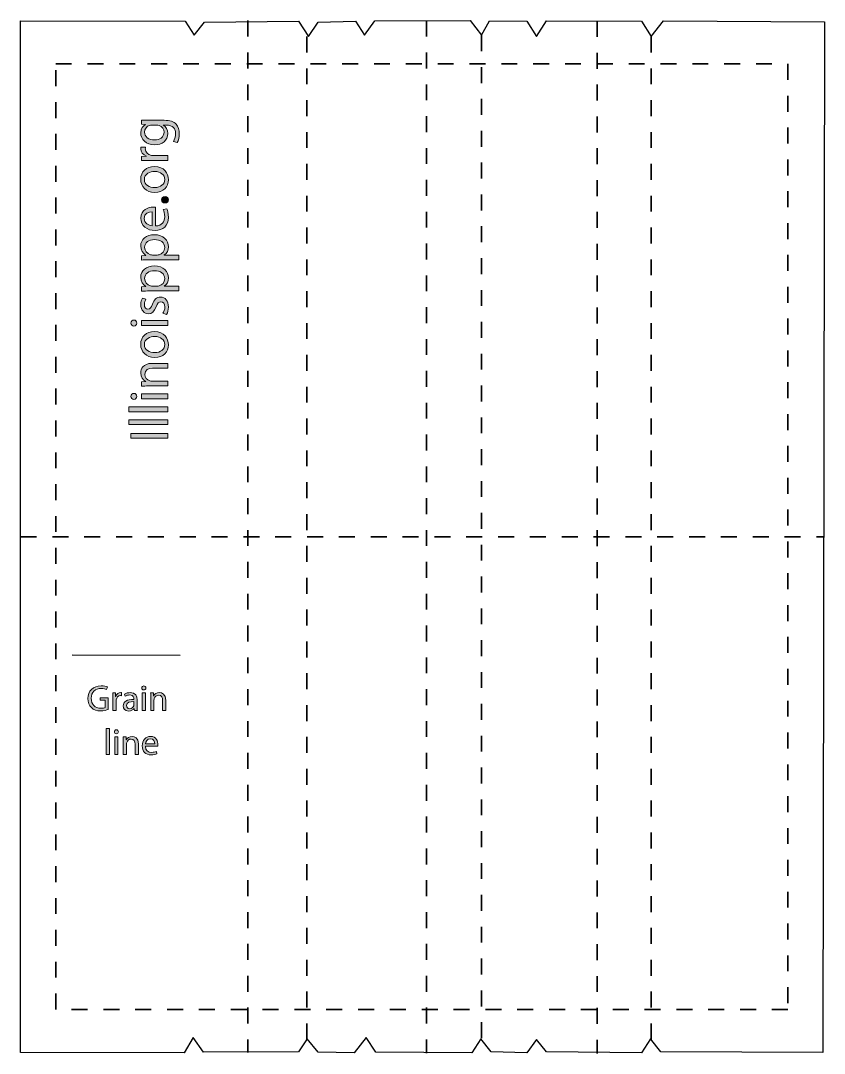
# Model space of a CAD drawing. Extents: x 54 to 559, y 71 to 720.
import ezdxf

# ---------------------------------------------------------------- set-up
doc = ezdxf.new("R2010")
doc.units = 0
doc.header["$MEASUREMENT"] = 0
for name, pattern in [('AI-Linetype-1', [20, 10, -10]), ('AI-Linetype-2', [20, 10, -10]), ('AI-Linetype-3', [20, 10, -10]), ('AI-Linetype-4', [20, 10, -10]), ('AI-Linetype-5', [20, 10, -10]), ('AI-Linetype-6', [20, 10, -10]), ('AI-Linetype-7', [20, 10, -10]), ('AI-Linetype-8', [20, 10, -10])]:
    doc.linetypes.add(name, pattern=pattern)
doc.layers.add('Layer 4', color=7, linetype='Continuous')

# ---------------------------------------------------------------- blocks, each defined once
blk = doc.blocks.new('block 2')
at = {"layer": 'Layer 4', "true_color": 0x231f20}
h = blk.add_hatch(color=250, dxfattribs=at)
h.dxf.hatch_style = 2
edge = h.paths.add_edge_path()
edge.add_spline(control_points=[(108.95, 287.42), (108.06, 287.1), (106.29, 286.57), (104.2, 286.57), (101.86, 286.57), (99.94, 287.17), (98.42, 288.62), (97.09, 289.9), (96.26, 291.97), (96.26, 294.38), (96.29, 298.99), (99.45, 302.36), (104.64, 302.36), (106.43, 302.36), (107.83, 301.97), (108.5, 301.65), (108.5, 301.65), (108.01, 300.02), (108.01, 300.02), (107.19, 300.39), (106.15, 300.69), (104.59, 300.69), (100.83, 300.69), (98.37, 298.35), (98.37, 294.47), (98.37, 290.54), (100.74, 288.22), (104.34, 288.22), (105.65, 288.22), (106.54, 288.41), (107, 288.64), (107, 288.64), (107, 293.25), (107, 293.25), (107, 293.25), (103.86, 293.25), (103.86, 293.25), (103.86, 293.25), (103.86, 294.86), (103.86, 294.86), (103.86, 294.86), (108.95, 294.86), (108.95, 294.86), (108.95, 294.86), (108.95, 287.42), (108.95, 287.42)], knot_values=[0, 0, 0, 0, 1, 1, 1, 2, 2, 2, 3, 3, 3, 4, 4, 4, 5, 5, 5, 6, 6, 6, 7, 7, 7, 8, 8, 8, 9, 9, 9, 10, 10, 10, 11, 11, 11, 12, 12, 12, 13, 13, 13, 14, 14, 14, 15, 15, 15, 15], degree=3, periodic=1)
h = blk.add_hatch(color=250, dxfattribs=at)
h.dxf.hatch_style = 2
edge = h.paths.add_edge_path()
edge.add_spline(control_points=[(132.63, 300.96), (132.65, 300.27), (132.15, 299.72), (131.34, 299.72), (130.63, 299.72), (130.13, 300.27), (130.13, 300.96), (130.13, 301.67), (130.66, 302.22), (131.39, 302.22), (132.15, 302.22), (132.63, 301.67), (132.63, 300.96)], knot_values=[0, 0, 0, 0, 1, 1, 1, 2, 2, 2, 3, 3, 3, 4, 4, 4, 4], degree=3, periodic=1)
h.paths.add_polyline_path([(130.38, 286.73), (130.38, 297.84), (132.4, 297.84), (132.4, 286.73)])
h = blk.add_hatch(color=250, dxfattribs=at)
h.dxf.hatch_style = 2
edge = h.paths.add_edge_path()
edge.add_spline(control_points=[(111.93, 294.38), (111.93, 295.68), (111.91, 296.81), (111.84, 297.84), (111.84, 297.84), (113.61, 297.84), (113.61, 297.84), (113.61, 297.84), (113.68, 295.66), (113.68, 295.66), (113.68, 295.66), (113.77, 295.66), (113.77, 295.66), (114.27, 297.15), (115.49, 298.09), (116.85, 298.09), (117.07, 298.09), (117.24, 298.07), (117.42, 298.02), (117.42, 298.02), (117.42, 296.12), (117.42, 296.12), (117.21, 296.17), (117.01, 296.19), (116.73, 296.19), (115.31, 296.19), (114.3, 295.11), (114.02, 293.6), (113.98, 293.32), (113.93, 293), (113.93, 292.65), (113.93, 292.65), (113.93, 286.73), (113.93, 286.73), (113.93, 286.73), (111.93, 286.73), (111.93, 286.73), (111.93, 286.73), (111.93, 294.38), (111.93, 294.38)], knot_values=[0, 0, 0, 0, 1, 1, 1, 2, 2, 2, 3, 3, 3, 4, 4, 4, 5, 5, 5, 6, 6, 6, 7, 7, 7, 8, 8, 8, 9, 9, 9, 10, 10, 10, 11, 11, 11, 12, 12, 12, 13, 13, 13, 13], degree=3, periodic=1)
h = blk.add_hatch(color=250, dxfattribs=at)
h.dxf.hatch_style = 2
edge = h.paths.add_edge_path()
edge.add_spline(control_points=[(125.47, 286.73), (125.47, 286.73), (125.31, 288.13), (125.31, 288.13), (125.31, 288.13), (125.24, 288.13), (125.24, 288.13), (124.62, 287.26), (123.43, 286.48), (121.85, 286.48), (119.6, 286.48), (118.45, 288.06), (118.45, 289.67), (118.45, 292.36), (120.84, 293.82), (125.13, 293.8), (125.13, 293.8), (125.13, 294.03), (125.13, 294.03), (125.13, 294.95), (124.88, 296.6), (122.6, 296.6), (121.57, 296.6), (120.49, 296.28), (119.71, 295.78), (119.71, 295.78), (119.25, 297.11), (119.25, 297.11), (120.17, 297.7), (121.5, 298.09), (122.9, 298.09), (126.3, 298.09), (127.12, 295.78), (127.12, 293.55), (127.12, 293.55), (127.12, 289.4), (127.12, 289.4), (127.12, 288.43), (127.17, 287.49), (127.31, 286.73), (127.31, 286.73), (125.47, 286.73), (125.47, 286.73)], knot_values=[0, 0, 0, 0, 1, 1, 1, 2, 2, 2, 3, 3, 3, 4, 4, 4, 5, 5, 5, 6, 6, 6, 7, 7, 7, 8, 8, 8, 9, 9, 9, 10, 10, 10, 11, 11, 11, 12, 12, 12, 13, 13, 13, 14, 14, 14, 14], degree=3, periodic=1)
edge = h.paths.add_edge_path()
edge.add_spline(control_points=[(125.17, 292.4), (122.97, 292.45), (120.47, 292.06), (120.47, 289.9), (120.47, 288.59), (121.34, 287.97), (122.37, 287.97), (123.82, 287.97), (124.74, 288.89), (125.06, 289.83), (125.13, 290.04), (125.17, 290.27), (125.17, 290.47), (125.17, 290.47), (125.17, 292.4), (125.17, 292.4)], knot_values=[0, 0, 0, 0, 1, 1, 1, 2, 2, 2, 3, 3, 3, 4, 4, 4, 5, 5, 5, 5], degree=3, periodic=1)
h = blk.add_hatch(color=250, dxfattribs=at)
h.dxf.hatch_style = 2
edge = h.paths.add_edge_path()
edge.add_spline(control_points=[(135.75, 294.83), (135.75, 295.98), (135.73, 296.92), (135.66, 297.84), (135.66, 297.84), (137.45, 297.84), (137.45, 297.84), (137.45, 297.84), (137.56, 296), (137.56, 296), (137.56, 296), (137.61, 296), (137.61, 296), (138.16, 297.06), (139.44, 298.09), (141.28, 298.09), (142.82, 298.09), (145.21, 297.18), (145.21, 293.37), (145.21, 293.37), (145.21, 286.73), (145.21, 286.73), (145.21, 286.73), (143.19, 286.73), (143.19, 286.73), (143.19, 286.73), (143.19, 293.14), (143.19, 293.14), (143.19, 294.93), (142.52, 296.42), (140.62, 296.42), (139.28, 296.42), (138.25, 295.48), (137.91, 294.35), (137.82, 294.1), (137.77, 293.76), (137.77, 293.41), (137.77, 293.41), (137.77, 286.73), (137.77, 286.73), (137.77, 286.73), (135.75, 286.73), (135.75, 286.73), (135.75, 286.73), (135.75, 294.83), (135.75, 294.83)], knot_values=[0, 0, 0, 0, 1, 1, 1, 2, 2, 2, 3, 3, 3, 4, 4, 4, 5, 5, 5, 6, 6, 6, 7, 7, 7, 8, 8, 8, 9, 9, 9, 10, 10, 10, 11, 11, 11, 12, 12, 12, 13, 13, 13, 14, 14, 14, 15, 15, 15, 15], degree=3, periodic=1)
h = blk.add_hatch(color=250, dxfattribs=at)
h.dxf.hatch_style = 2
h.paths.add_polyline_path([(107.72, 275.49), (109.74, 275.49), (109.74, 259.2), (107.72, 259.2)])
h = blk.add_hatch(color=250, dxfattribs=at)
h.dxf.hatch_style = 2
edge = h.paths.add_edge_path()
edge.add_spline(control_points=[(115.39, 273.43), (115.41, 272.74), (114.91, 272.19), (114.1, 272.19), (113.39, 272.19), (112.89, 272.74), (112.89, 273.43), (112.89, 274.14), (113.41, 274.69), (114.15, 274.69), (114.91, 274.69), (115.39, 274.14), (115.39, 273.43)], knot_values=[0, 0, 0, 0, 1, 1, 1, 2, 2, 2, 3, 3, 3, 4, 4, 4, 4], degree=3, periodic=1)
h.paths.add_polyline_path([(113.14, 259.2), (113.14, 270.31), (115.16, 270.31), (115.16, 259.2)])
h = blk.add_hatch(color=250, dxfattribs=at)
h.dxf.hatch_style = 2
edge = h.paths.add_edge_path()
edge.add_spline(control_points=[(118.51, 267.3), (118.51, 268.45), (118.48, 269.39), (118.42, 270.31), (118.42, 270.31), (120.21, 270.31), (120.21, 270.31), (120.21, 270.31), (120.32, 268.47), (120.32, 268.47), (120.32, 268.47), (120.37, 268.47), (120.37, 268.47), (120.92, 269.53), (122.2, 270.56), (124.04, 270.56), (125.58, 270.56), (127.96, 269.64), (127.96, 265.83), (127.96, 265.83), (127.96, 259.2), (127.96, 259.2), (127.96, 259.2), (125.94, 259.2), (125.94, 259.2), (125.94, 259.2), (125.94, 265.6), (125.94, 265.6), (125.94, 267.39), (125.28, 268.88), (123.37, 268.88), (122.04, 268.88), (121.01, 267.94), (120.66, 266.82), (120.57, 266.57), (120.53, 266.22), (120.53, 265.88), (120.53, 265.88), (120.53, 259.2), (120.53, 259.2), (120.53, 259.2), (118.51, 259.2), (118.51, 259.2), (118.51, 259.2), (118.51, 267.3), (118.51, 267.3)], knot_values=[0, 0, 0, 0, 1, 1, 1, 2, 2, 2, 3, 3, 3, 4, 4, 4, 5, 5, 5, 6, 6, 6, 7, 7, 7, 8, 8, 8, 9, 9, 9, 10, 10, 10, 11, 11, 11, 12, 12, 12, 13, 13, 13, 14, 14, 14, 15, 15, 15, 15], degree=3, periodic=1)
h = blk.add_hatch(color=250, dxfattribs=at)
h.dxf.hatch_style = 2
edge = h.paths.add_edge_path()
edge.add_spline(control_points=[(132.37, 264.39), (132.41, 261.66), (134.16, 260.53), (136.18, 260.53), (137.62, 260.53), (138.49, 260.78), (139.25, 261.11), (139.25, 261.11), (139.59, 259.66), (139.59, 259.66), (138.88, 259.34), (137.67, 258.97), (135.9, 258.97), (132.48, 258.97), (130.44, 261.22), (130.44, 264.57), (130.44, 267.92), (132.41, 270.56), (135.65, 270.56), (139.27, 270.56), (140.24, 267.37), (140.24, 265.33), (140.24, 264.91), (140.19, 264.59), (140.17, 264.39), (140.17, 264.39), (132.37, 264.39), (132.37, 264.39)], knot_values=[0, 0, 0, 0, 1, 1, 1, 2, 2, 2, 3, 3, 3, 4, 4, 4, 5, 5, 5, 6, 6, 6, 7, 7, 7, 8, 8, 8, 9, 9, 9, 9], degree=3, periodic=1)
edge = h.paths.add_edge_path()
edge.add_spline(control_points=[(138.29, 265.83), (138.31, 267.12), (137.76, 269.11), (135.49, 269.11), (133.44, 269.11), (132.55, 267.23), (132.39, 265.83), (132.39, 265.83), (138.29, 265.83), (138.29, 265.83)], knot_values=[0, 0, 0, 0, 1, 1, 1, 2, 2, 2, 3, 3, 3, 3], degree=3, periodic=1)
at = {"layer": 'Layer 4', "lineweight": 0}
for points in [[(130.38, 286.73), (130.38, 297.84), (132.4, 297.84), (132.4, 286.73), (130.38, 286.73)], [(107.72, 275.49), (109.74, 275.49), (109.74, 259.2), (107.72, 259.2), (107.72, 275.49)], [(113.14, 259.2), (113.14, 270.31), (115.16, 270.31), (115.16, 259.2), (113.14, 259.2)]]:
    blk.add_lwpolyline(points, dxfattribs=at)
for points, knots in [([(108.95, 287.42), (108.06, 287.1), (106.29, 286.57), (104.2, 286.57), (101.86, 286.57), (99.94, 287.17), (98.42, 288.62), (97.09, 289.9), (96.26, 291.97), (96.26, 294.38), (96.29, 298.99), (99.45, 302.36), (104.64, 302.36), (106.43, 302.36), (107.83, 301.97), (108.5, 301.65), (108.5, 301.65), (108.01, 300.02), (108.01, 300.02), (107.19, 300.39), (106.15, 300.69), (104.59, 300.69), (100.83, 300.69), (98.37, 298.35), (98.37, 294.47), (98.37, 290.54), (100.74, 288.22), (104.34, 288.22), (105.65, 288.22), (106.54, 288.41), (107, 288.64), (107, 288.64), (107, 293.25), (107, 293.25), (107, 293.25), (103.86, 293.25), (103.86, 293.25), (103.86, 293.25), (103.86, 294.86), (103.86, 294.86), (103.86, 294.86), (108.95, 294.86), (108.95, 294.86), (108.95, 294.86), (108.95, 287.42), (108.95, 287.42)], [0, 0, 0, 0, 1, 1, 1, 2, 2, 2, 3, 3, 3, 4, 4, 4, 5, 5, 5, 6, 6, 6, 7, 7, 7, 8, 8, 8, 9, 9, 9, 10, 10, 10, 11, 11, 11, 12, 12, 12, 13, 13, 13, 14, 14, 14, 15, 15, 15, 15]), ([(132.63, 300.96), (132.65, 300.27), (132.15, 299.72), (131.34, 299.72), (130.63, 299.72), (130.13, 300.27), (130.13, 300.96), (130.13, 301.67), (130.66, 302.22), (131.39, 302.22), (132.15, 302.22), (132.63, 301.67), (132.63, 300.96)], [0, 0, 0, 0, 1, 1, 1, 2, 2, 2, 3, 3, 3, 4, 4, 4, 4]), ([(111.93, 294.38), (111.93, 295.68), (111.91, 296.81), (111.84, 297.84), (111.84, 297.84), (113.61, 297.84), (113.61, 297.84), (113.61, 297.84), (113.68, 295.66), (113.68, 295.66), (113.68, 295.66), (113.77, 295.66), (113.77, 295.66), (114.27, 297.15), (115.49, 298.09), (116.85, 298.09), (117.07, 298.09), (117.24, 298.07), (117.42, 298.02), (117.42, 298.02), (117.42, 296.12), (117.42, 296.12), (117.21, 296.17), (117.01, 296.19), (116.73, 296.19), (115.31, 296.19), (114.3, 295.11), (114.02, 293.6), (113.98, 293.32), (113.93, 293), (113.93, 292.65), (113.93, 292.65), (113.93, 286.73), (113.93, 286.73), (113.93, 286.73), (111.93, 286.73), (111.93, 286.73), (111.93, 286.73), (111.93, 294.38), (111.93, 294.38)], [0, 0, 0, 0, 1, 1, 1, 2, 2, 2, 3, 3, 3, 4, 4, 4, 5, 5, 5, 6, 6, 6, 7, 7, 7, 8, 8, 8, 9, 9, 9, 10, 10, 10, 11, 11, 11, 12, 12, 12, 13, 13, 13, 13]), ([(125.47, 286.73), (125.47, 286.73), (125.31, 288.13), (125.31, 288.13), (125.31, 288.13), (125.24, 288.13), (125.24, 288.13), (124.62, 287.26), (123.43, 286.48), (121.85, 286.48), (119.6, 286.48), (118.45, 288.06), (118.45, 289.67), (118.45, 292.36), (120.84, 293.82), (125.13, 293.8), (125.13, 293.8), (125.13, 294.03), (125.13, 294.03), (125.13, 294.95), (124.88, 296.6), (122.6, 296.6), (121.57, 296.6), (120.49, 296.28), (119.71, 295.78), (119.71, 295.78), (119.25, 297.11), (119.25, 297.11), (120.17, 297.7), (121.5, 298.09), (122.9, 298.09), (126.3, 298.09), (127.12, 295.78), (127.12, 293.55), (127.12, 293.55), (127.12, 289.4), (127.12, 289.4), (127.12, 288.43), (127.17, 287.49), (127.31, 286.73), (127.31, 286.73), (125.47, 286.73), (125.47, 286.73)], [0, 0, 0, 0, 1, 1, 1, 2, 2, 2, 3, 3, 3, 4, 4, 4, 5, 5, 5, 6, 6, 6, 7, 7, 7, 8, 8, 8, 9, 9, 9, 10, 10, 10, 11, 11, 11, 12, 12, 12, 13, 13, 13, 14, 14, 14, 14]), ([(125.17, 292.4), (122.97, 292.45), (120.47, 292.06), (120.47, 289.9), (120.47, 288.59), (121.34, 287.97), (122.37, 287.97), (123.82, 287.97), (124.74, 288.89), (125.06, 289.83), (125.13, 290.04), (125.17, 290.27), (125.17, 290.47), (125.17, 290.47), (125.17, 292.4), (125.17, 292.4)], [0, 0, 0, 0, 1, 1, 1, 2, 2, 2, 3, 3, 3, 4, 4, 4, 5, 5, 5, 5]), ([(135.75, 294.83), (135.75, 295.98), (135.73, 296.92), (135.66, 297.84), (135.66, 297.84), (137.45, 297.84), (137.45, 297.84), (137.45, 297.84), (137.56, 296), (137.56, 296), (137.56, 296), (137.61, 296), (137.61, 296), (138.16, 297.06), (139.44, 298.09), (141.28, 298.09), (142.82, 298.09), (145.21, 297.18), (145.21, 293.37), (145.21, 293.37), (145.21, 286.73), (145.21, 286.73), (145.21, 286.73), (143.19, 286.73), (143.19, 286.73), (143.19, 286.73), (143.19, 293.14), (143.19, 293.14), (143.19, 294.93), (142.52, 296.42), (140.62, 296.42), (139.28, 296.42), (138.25, 295.48), (137.91, 294.35), (137.82, 294.1), (137.77, 293.76), (137.77, 293.41), (137.77, 293.41), (137.77, 286.73), (137.77, 286.73), (137.77, 286.73), (135.75, 286.73), (135.75, 286.73), (135.75, 286.73), (135.75, 294.83), (135.75, 294.83)], [0, 0, 0, 0, 1, 1, 1, 2, 2, 2, 3, 3, 3, 4, 4, 4, 5, 5, 5, 6, 6, 6, 7, 7, 7, 8, 8, 8, 9, 9, 9, 10, 10, 10, 11, 11, 11, 12, 12, 12, 13, 13, 13, 14, 14, 14, 15, 15, 15, 15]), ([(115.39, 273.43), (115.41, 272.74), (114.91, 272.19), (114.1, 272.19), (113.39, 272.19), (112.89, 272.74), (112.89, 273.43), (112.89, 274.14), (113.41, 274.69), (114.15, 274.69), (114.91, 274.69), (115.39, 274.14), (115.39, 273.43)], [0, 0, 0, 0, 1, 1, 1, 2, 2, 2, 3, 3, 3, 4, 4, 4, 4]), ([(118.51, 267.3), (118.51, 268.45), (118.48, 269.39), (118.42, 270.31), (118.42, 270.31), (120.21, 270.31), (120.21, 270.31), (120.21, 270.31), (120.32, 268.47), (120.32, 268.47), (120.32, 268.47), (120.37, 268.47), (120.37, 268.47), (120.92, 269.53), (122.2, 270.56), (124.04, 270.56), (125.58, 270.56), (127.96, 269.64), (127.96, 265.83), (127.96, 265.83), (127.96, 259.2), (127.96, 259.2), (127.96, 259.2), (125.94, 259.2), (125.94, 259.2), (125.94, 259.2), (125.94, 265.6), (125.94, 265.6), (125.94, 267.39), (125.28, 268.88), (123.37, 268.88), (122.04, 268.88), (121.01, 267.94), (120.66, 266.82), (120.57, 266.57), (120.53, 266.22), (120.53, 265.88), (120.53, 265.88), (120.53, 259.2), (120.53, 259.2), (120.53, 259.2), (118.51, 259.2), (118.51, 259.2), (118.51, 259.2), (118.51, 267.3), (118.51, 267.3)], [0, 0, 0, 0, 1, 1, 1, 2, 2, 2, 3, 3, 3, 4, 4, 4, 5, 5, 5, 6, 6, 6, 7, 7, 7, 8, 8, 8, 9, 9, 9, 10, 10, 10, 11, 11, 11, 12, 12, 12, 13, 13, 13, 14, 14, 14, 15, 15, 15, 15]), ([(132.37, 264.39), (132.41, 261.66), (134.16, 260.53), (136.18, 260.53), (137.62, 260.53), (138.49, 260.78), (139.25, 261.11), (139.25, 261.11), (139.59, 259.66), (139.59, 259.66), (138.88, 259.34), (137.67, 258.97), (135.9, 258.97), (132.48, 258.97), (130.44, 261.22), (130.44, 264.57), (130.44, 267.92), (132.41, 270.56), (135.65, 270.56), (139.27, 270.56), (140.24, 267.37), (140.24, 265.33), (140.24, 264.91), (140.19, 264.59), (140.17, 264.39), (140.17, 264.39), (132.37, 264.39), (132.37, 264.39)], [0, 0, 0, 0, 1, 1, 1, 2, 2, 2, 3, 3, 3, 4, 4, 4, 5, 5, 5, 6, 6, 6, 7, 7, 7, 8, 8, 8, 9, 9, 9, 9]), ([(138.29, 265.83), (138.31, 267.12), (137.76, 269.11), (135.49, 269.11), (133.44, 269.11), (132.55, 267.23), (132.39, 265.83), (132.39, 265.83), (138.29, 265.83), (138.29, 265.83)], [0, 0, 0, 0, 1, 1, 1, 2, 2, 2, 3, 3, 3, 3])]:
    blk.add_open_spline(points, degree=3, knots=knots, dxfattribs=at)
blk = doc.blocks.new('block 3')
at = {"layer": 'Layer 4', "true_color": 0x231f20}
h = blk.add_hatch(color=250, dxfattribs=at)
h.dxf.hatch_style = 2
edge = h.paths.add_edge_path()
edge.add_spline(control_points=[(129.83, 657.71), (131.03, 657.64), (132.38, 657.57), (134.41, 657.57), (134.41, 657.57), (144.08, 657.57), (144.08, 657.57), (147.89, 657.57), (150.23, 656.82), (151.68, 655.2), (153.19, 653.58), (153.68, 651.24), (153.68, 649.14), (153.68, 647.15), (153.19, 644.94), (152.3, 643.6), (152.3, 643.6), (149.99, 644.36), (149.99, 644.36), (150.68, 645.46), (151.3, 647.18), (151.3, 649.25), (151.3, 652.34), (149.68, 654.61), (145.49, 654.61), (145.49, 654.61), (143.63, 654.61), (143.63, 654.61), (143.63, 654.61), (143.63, 654.54), (143.63, 654.54), (145.18, 653.62), (146.42, 651.83), (146.42, 649.25), (146.42, 645.12), (142.91, 642.16), (138.29, 642.16), (132.65, 642.16), (129.45, 645.84), (129.45, 649.66), (129.45, 652.55), (130.97, 654.13), (132.34, 654.85), (132.34, 654.85), (132.34, 654.92), (132.34, 654.92), (132.34, 654.92), (129.83, 655.06), (129.83, 655.06), (129.83, 655.06), (129.83, 657.71), (129.83, 657.71)], knot_values=[0, 0, 0, 0, 1, 1, 1, 2, 2, 2, 3, 3, 3, 4, 4, 4, 5, 5, 5, 6, 6, 6, 7, 7, 7, 8, 8, 8, 9, 9, 9, 10, 10, 10, 11, 11, 11, 12, 12, 12, 13, 13, 13, 14, 14, 14, 15, 15, 15, 16, 16, 16, 17, 17, 17, 17], degree=3, periodic=1)
edge = h.paths.add_edge_path()
edge.add_spline(control_points=[(136.4, 654.58), (135.89, 654.58), (135.44, 654.54), (135.03, 654.41), (133.27, 653.86), (131.83, 652.38), (131.83, 650.17), (131.83, 647.28), (134.27, 645.22), (138.12, 645.22), (141.39, 645.22), (144.11, 646.87), (144.11, 650.14), (144.11, 652), (142.94, 653.68), (141.01, 654.34), (140.5, 654.51), (139.91, 654.58), (139.4, 654.58), (139.4, 654.58), (136.4, 654.58), (136.4, 654.58)], knot_values=[0, 0, 0, 0, 1, 1, 1, 2, 2, 2, 3, 3, 3, 4, 4, 4, 5, 5, 5, 6, 6, 6, 7, 7, 7, 7], degree=3, periodic=1)
h = blk.add_hatch(color=250, dxfattribs=at)
h.dxf.hatch_style = 2
edge = h.paths.add_edge_path()
edge.add_spline(control_points=[(135.03, 632.38), (133.06, 632.38), (131.38, 632.35), (129.83, 632.24), (129.83, 632.24), (129.83, 634.89), (129.83, 634.89), (129.83, 634.89), (133.1, 635), (133.1, 635), (133.1, 635), (133.1, 635.14), (133.1, 635.14), (130.86, 635.89), (129.45, 637.72), (129.45, 639.75), (129.45, 640.09), (129.49, 640.33), (129.55, 640.61), (129.55, 640.61), (132.41, 640.61), (132.41, 640.61), (132.34, 640.3), (132.31, 639.99), (132.31, 639.57), (132.31, 637.44), (133.92, 635.93), (136.2, 635.51), (136.61, 635.44), (137.09, 635.38), (137.61, 635.38), (137.61, 635.38), (146.48, 635.38), (146.48, 635.38), (146.48, 635.38), (146.48, 632.38), (146.48, 632.38), (146.48, 632.38), (135.03, 632.38), (135.03, 632.38)], knot_values=[0, 0, 0, 0, 1, 1, 1, 2, 2, 2, 3, 3, 3, 4, 4, 4, 5, 5, 5, 6, 6, 6, 7, 7, 7, 8, 8, 8, 9, 9, 9, 10, 10, 10, 11, 11, 11, 12, 12, 12, 13, 13, 13, 13], degree=3, periodic=1)
h = blk.add_hatch(color=250, dxfattribs=at)
h.dxf.hatch_style = 2
edge = h.paths.add_edge_path()
edge.add_spline(control_points=[(138.02, 628.56), (144.18, 628.56), (146.86, 624.29), (146.86, 620.27), (146.86, 615.76), (143.56, 612.28), (138.29, 612.28), (132.72, 612.28), (129.45, 615.93), (129.45, 620.54), (129.45, 625.32), (132.93, 628.56), (138.02, 628.56)], knot_values=[0, 0, 0, 0, 1, 1, 1, 2, 2, 2, 3, 3, 3, 4, 4, 4, 4], degree=3, periodic=1)
edge = h.paths.add_edge_path()
edge.add_spline(control_points=[(138.19, 615.35), (141.84, 615.35), (144.59, 617.45), (144.59, 620.4), (144.59, 623.29), (141.87, 625.46), (138.12, 625.46), (135.3, 625.46), (131.72, 624.05), (131.72, 620.47), (131.72, 616.9), (135.03, 615.35), (138.19, 615.35)], knot_values=[0, 0, 0, 0, 1, 1, 1, 2, 2, 2, 3, 3, 3, 4, 4, 4, 4], degree=3, periodic=1)
h = blk.add_hatch(color=250, dxfattribs=at)
h.dxf.hatch_style = 2
edge = h.paths.add_edge_path()
edge.add_spline(control_points=[(144.69, 605.64), (143.42, 605.64), (142.53, 606.5), (142.53, 607.71), (142.53, 608.91), (143.42, 609.74), (144.69, 609.74), (145.93, 609.74), (146.86, 608.95), (146.86, 607.67), (146.86, 606.47), (145.93, 605.64), (144.69, 605.64)], knot_values=[0, 0, 0, 0, 1, 1, 1, 2, 2, 2, 3, 3, 3, 4, 4, 4, 4], degree=3, periodic=1)
h = blk.add_hatch(color=250, dxfattribs=at)
h.dxf.hatch_style = 2
edge = h.paths.add_edge_path()
edge.add_spline(control_points=[(138.71, 591.22), (142.8, 591.29), (144.49, 593.91), (144.49, 596.93), (144.49, 599.1), (144.11, 600.41), (143.63, 601.54), (143.63, 601.54), (145.8, 602.06), (145.8, 602.06), (146.28, 600.99), (146.83, 599.17), (146.83, 596.52), (146.83, 591.39), (143.46, 588.33), (138.43, 588.33), (133.41, 588.33), (129.45, 591.29), (129.45, 596.14), (129.45, 601.58), (134.23, 603.02), (137.3, 603.02), (137.92, 603.02), (138.4, 602.95), (138.71, 602.92), (138.71, 602.92), (138.71, 591.22), (138.71, 591.22)], knot_values=[0, 0, 0, 0, 1, 1, 1, 2, 2, 2, 3, 3, 3, 4, 4, 4, 5, 5, 5, 6, 6, 6, 7, 7, 7, 8, 8, 8, 9, 9, 9, 9], degree=3, periodic=1)
edge = h.paths.add_edge_path()
edge.add_spline(control_points=[(136.54, 600.1), (134.61, 600.13), (131.62, 599.31), (131.62, 595.9), (131.62, 592.84), (134.44, 591.5), (136.54, 591.26), (136.54, 591.26), (136.54, 600.1), (136.54, 600.1)], knot_values=[0, 0, 0, 0, 1, 1, 1, 2, 2, 2, 3, 3, 3, 3], degree=3, periodic=1)
h = blk.add_hatch(color=250, dxfattribs=at)
h.dxf.hatch_style = 2
edge = h.paths.add_edge_path()
edge.add_spline(control_points=[(135.27, 569.95), (133.13, 569.95), (131.41, 569.88), (129.83, 569.82), (129.83, 569.82), (129.83, 572.53), (129.83, 572.53), (129.83, 572.53), (132.69, 572.67), (132.69, 572.67), (132.69, 572.67), (132.69, 572.74), (132.69, 572.74), (130.66, 573.98), (129.45, 575.94), (129.45, 578.66), (129.45, 582.68), (132.86, 585.71), (137.92, 585.71), (143.9, 585.71), (146.86, 582.06), (146.86, 578.14), (146.86, 575.94), (145.9, 574.01), (144.25, 573.02), (144.25, 573.02), (144.25, 572.95), (144.25, 572.95), (144.25, 572.95), (153.3, 572.95), (153.3, 572.95), (153.3, 572.95), (153.3, 569.95), (153.3, 569.95), (153.3, 569.95), (135.27, 569.95), (135.27, 569.95)], knot_values=[0, 0, 0, 0, 1, 1, 1, 2, 2, 2, 3, 3, 3, 4, 4, 4, 5, 5, 5, 6, 6, 6, 7, 7, 7, 8, 8, 8, 9, 9, 9, 10, 10, 10, 11, 11, 11, 12, 12, 12, 12], degree=3, periodic=1)
edge = h.paths.add_edge_path()
edge.add_spline(control_points=[(139.71, 572.95), (140.15, 572.95), (140.57, 573.02), (140.94, 573.08), (143.04, 573.63), (144.49, 575.46), (144.49, 577.63), (144.49, 580.83), (141.87, 582.68), (138.05, 582.68), (134.72, 582.68), (131.86, 580.93), (131.86, 577.73), (131.86, 575.67), (133.34, 573.74), (135.61, 573.15), (135.99, 573.05), (136.44, 572.95), (136.85, 572.95), (136.85, 572.95), (139.71, 572.95), (139.71, 572.95)], knot_values=[0, 0, 0, 0, 1, 1, 1, 2, 2, 2, 3, 3, 3, 4, 4, 4, 5, 5, 5, 6, 6, 6, 7, 7, 7, 7], degree=3, periodic=1)
h = blk.add_hatch(color=250, dxfattribs=at)
h.dxf.hatch_style = 2
edge = h.paths.add_edge_path()
edge.add_spline(control_points=[(135.27, 550.37), (133.13, 550.37), (131.41, 550.3), (129.83, 550.23), (129.83, 550.23), (129.83, 552.95), (129.83, 552.95), (129.83, 552.95), (132.69, 553.09), (132.69, 553.09), (132.69, 553.09), (132.69, 553.16), (132.69, 553.16), (130.66, 554.4), (129.45, 556.36), (129.45, 559.08), (129.45, 563.1), (132.86, 566.13), (137.92, 566.13), (143.9, 566.13), (146.86, 562.48), (146.86, 558.56), (146.86, 556.36), (145.9, 554.43), (144.25, 553.43), (144.25, 553.43), (144.25, 553.36), (144.25, 553.36), (144.25, 553.36), (153.3, 553.36), (153.3, 553.36), (153.3, 553.36), (153.3, 550.37), (153.3, 550.37), (153.3, 550.37), (135.27, 550.37), (135.27, 550.37)], knot_values=[0, 0, 0, 0, 1, 1, 1, 2, 2, 2, 3, 3, 3, 4, 4, 4, 5, 5, 5, 6, 6, 6, 7, 7, 7, 8, 8, 8, 9, 9, 9, 10, 10, 10, 11, 11, 11, 12, 12, 12, 12], degree=3, periodic=1)
edge = h.paths.add_edge_path()
edge.add_spline(control_points=[(139.71, 553.36), (140.15, 553.36), (140.57, 553.43), (140.94, 553.5), (143.04, 554.05), (144.49, 555.88), (144.49, 558.04), (144.49, 561.24), (141.87, 563.1), (138.05, 563.1), (134.72, 563.1), (131.86, 561.35), (131.86, 558.15), (131.86, 556.08), (133.34, 554.16), (135.61, 553.57), (135.99, 553.47), (136.44, 553.36), (136.85, 553.36), (136.85, 553.36), (139.71, 553.36), (139.71, 553.36)], knot_values=[0, 0, 0, 0, 1, 1, 1, 2, 2, 2, 3, 3, 3, 4, 4, 4, 5, 5, 5, 6, 6, 6, 7, 7, 7, 7], degree=3, periodic=1)
h = blk.add_hatch(color=250, dxfattribs=at)
h.dxf.hatch_style = 2
edge = h.paths.add_edge_path()
edge.add_spline(control_points=[(143.39, 536.33), (143.97, 537.22), (144.59, 538.81), (144.59, 540.32), (144.59, 542.52), (143.49, 543.56), (142.11, 543.56), (140.67, 543.56), (139.88, 542.69), (139.05, 540.46), (137.98, 537.46), (136.33, 536.05), (134.34, 536.05), (131.65, 536.05), (129.45, 538.22), (129.45, 541.8), (129.45, 543.49), (129.93, 544.97), (130.48, 545.9), (130.48, 545.9), (132.69, 545.14), (132.69, 545.14), (132.27, 544.48), (131.72, 543.28), (131.72, 541.73), (131.72, 539.94), (132.75, 538.94), (133.99, 538.94), (135.37, 538.94), (135.99, 539.94), (136.81, 542.11), (137.92, 545), (139.36, 546.48), (141.84, 546.48), (144.76, 546.48), (146.83, 544.21), (146.83, 540.25), (146.83, 538.43), (146.38, 536.74), (145.69, 535.57), (145.69, 535.57), (143.39, 536.33), (143.39, 536.33)], knot_values=[0, 0, 0, 0, 1, 1, 1, 2, 2, 2, 3, 3, 3, 4, 4, 4, 5, 5, 5, 6, 6, 6, 7, 7, 7, 8, 8, 8, 9, 9, 9, 10, 10, 10, 11, 11, 11, 12, 12, 12, 13, 13, 13, 14, 14, 14, 14], degree=3, periodic=1)
h = blk.add_hatch(color=250, dxfattribs=at)
h.dxf.hatch_style = 2
edge = h.paths.add_edge_path()
edge.add_spline(control_points=[(125.15, 532.06), (126.18, 532.1), (127.01, 531.34), (127.01, 530.13), (127.01, 529.07), (126.18, 528.31), (125.15, 528.31), (124.08, 528.31), (123.26, 529.1), (123.26, 530.2), (123.26, 531.34), (124.08, 532.06), (125.15, 532.06)], knot_values=[0, 0, 0, 0, 1, 1, 1, 2, 2, 2, 3, 3, 3, 4, 4, 4, 4], degree=3, periodic=1)
h.paths.add_polyline_path([(146.48, 528.69), (129.83, 528.69), (129.83, 531.72), (146.48, 531.72)])
h = blk.add_hatch(color=250, dxfattribs=at)
h.dxf.hatch_style = 2
edge = h.paths.add_edge_path()
edge.add_spline(control_points=[(138.02, 524.87), (144.18, 524.87), (146.86, 520.6), (146.86, 516.57), (146.86, 512.07), (143.56, 508.59), (138.29, 508.59), (132.72, 508.59), (129.45, 512.24), (129.45, 516.85), (129.45, 521.63), (132.93, 524.87), (138.02, 524.87)], knot_values=[0, 0, 0, 0, 1, 1, 1, 2, 2, 2, 3, 3, 3, 4, 4, 4, 4], degree=3, periodic=1)
edge = h.paths.add_edge_path()
edge.add_spline(control_points=[(138.19, 511.65), (141.84, 511.65), (144.59, 513.75), (144.59, 516.71), (144.59, 519.6), (141.87, 521.77), (138.12, 521.77), (135.3, 521.77), (131.72, 520.36), (131.72, 516.78), (131.72, 513.2), (135.03, 511.65), (138.19, 511.65)], knot_values=[0, 0, 0, 0, 1, 1, 1, 2, 2, 2, 3, 3, 3, 4, 4, 4, 4], degree=3, periodic=1)
h = blk.add_hatch(color=250, dxfattribs=at)
h.dxf.hatch_style = 2
edge = h.paths.add_edge_path()
edge.add_spline(control_points=[(134.34, 490.69), (132.62, 490.69), (131.21, 490.66), (129.83, 490.56), (129.83, 490.56), (129.83, 493.24), (129.83, 493.24), (129.83, 493.24), (132.58, 493.41), (132.58, 493.41), (132.58, 493.41), (132.58, 493.48), (132.58, 493.48), (131, 494.31), (129.45, 496.23), (129.45, 498.99), (129.45, 501.29), (130.83, 504.87), (136.54, 504.87), (136.54, 504.87), (146.48, 504.87), (146.48, 504.87), (146.48, 504.87), (146.48, 501.84), (146.48, 501.84), (146.48, 501.84), (136.88, 501.84), (136.88, 501.84), (134.2, 501.84), (131.96, 500.84), (131.96, 497.99), (131.96, 495.99), (133.37, 494.44), (135.06, 493.93), (135.44, 493.79), (135.96, 493.72), (136.47, 493.72), (136.47, 493.72), (146.48, 493.72), (146.48, 493.72), (146.48, 493.72), (146.48, 490.69), (146.48, 490.69), (146.48, 490.69), (134.34, 490.69), (134.34, 490.69)], knot_values=[0, 0, 0, 0, 1, 1, 1, 2, 2, 2, 3, 3, 3, 4, 4, 4, 5, 5, 5, 6, 6, 6, 7, 7, 7, 8, 8, 8, 9, 9, 9, 10, 10, 10, 11, 11, 11, 12, 12, 12, 13, 13, 13, 14, 14, 14, 15, 15, 15, 15], degree=3, periodic=1)
h = blk.add_hatch(color=250, dxfattribs=at)
h.dxf.hatch_style = 2
edge = h.paths.add_edge_path()
edge.add_spline(control_points=[(125.15, 486.01), (126.18, 486.05), (127.01, 485.29), (127.01, 484.09), (127.01, 483.02), (126.18, 482.26), (125.15, 482.26), (124.08, 482.26), (123.26, 483.05), (123.26, 484.16), (123.26, 485.29), (124.08, 486.01), (125.15, 486.01)], knot_values=[0, 0, 0, 0, 1, 1, 1, 2, 2, 2, 3, 3, 3, 4, 4, 4, 4], degree=3, periodic=1)
h.paths.add_polyline_path([(146.48, 482.64), (129.83, 482.64), (129.83, 485.67), (146.48, 485.67)])
h = blk.add_hatch(color=250, dxfattribs=at)
h.dxf.hatch_style = 2
h.paths.add_polyline_path([(122.05, 474.52), (122.05, 477.55), (146.48, 477.55), (146.48, 474.52)])
h = blk.add_hatch(color=250, dxfattribs=at)
h.dxf.hatch_style = 2
h.paths.add_polyline_path([(122.05, 466.4), (122.05, 469.43), (146.48, 469.43), (146.48, 466.4)])
h = blk.add_hatch(color=250, dxfattribs=at)
h.dxf.hatch_style = 2
h.paths.add_polyline_path([(123.29, 460.92), (146.48, 460.92), (146.48, 457.93), (123.29, 457.93)])
at = {"layer": 'Layer 4', "lineweight": 0}
for points in [[(146.48, 528.69), (129.83, 528.69), (129.83, 531.72), (146.48, 531.72), (146.48, 528.69)], [(146.48, 482.64), (129.83, 482.64), (129.83, 485.67), (146.48, 485.67), (146.48, 482.64)], [(122.05, 474.52), (122.05, 477.55), (146.48, 477.55), (146.48, 474.52), (122.05, 474.52)], [(122.05, 466.4), (122.05, 469.43), (146.48, 469.43), (146.48, 466.4), (122.05, 466.4)], [(123.29, 460.92), (146.48, 460.92), (146.48, 457.93), (123.29, 457.93), (123.29, 460.92)]]:
    blk.add_lwpolyline(points, dxfattribs=at)
for points, knots in [([(129.83, 657.71), (131.03, 657.64), (132.38, 657.57), (134.41, 657.57), (134.41, 657.57), (144.08, 657.57), (144.08, 657.57), (147.89, 657.57), (150.23, 656.82), (151.68, 655.2), (153.19, 653.58), (153.68, 651.24), (153.68, 649.14), (153.68, 647.15), (153.19, 644.94), (152.3, 643.6), (152.3, 643.6), (149.99, 644.36), (149.99, 644.36), (150.68, 645.46), (151.3, 647.18), (151.3, 649.25), (151.3, 652.34), (149.68, 654.61), (145.49, 654.61), (145.49, 654.61), (143.63, 654.61), (143.63, 654.61), (143.63, 654.61), (143.63, 654.54), (143.63, 654.54), (145.18, 653.62), (146.42, 651.83), (146.42, 649.25), (146.42, 645.12), (142.91, 642.16), (138.29, 642.16), (132.65, 642.16), (129.45, 645.84), (129.45, 649.66), (129.45, 652.55), (130.97, 654.13), (132.34, 654.85), (132.34, 654.85), (132.34, 654.92), (132.34, 654.92), (132.34, 654.92), (129.83, 655.06), (129.83, 655.06), (129.83, 655.06), (129.83, 657.71), (129.83, 657.71)], [0, 0, 0, 0, 1, 1, 1, 2, 2, 2, 3, 3, 3, 4, 4, 4, 5, 5, 5, 6, 6, 6, 7, 7, 7, 8, 8, 8, 9, 9, 9, 10, 10, 10, 11, 11, 11, 12, 12, 12, 13, 13, 13, 14, 14, 14, 15, 15, 15, 16, 16, 16, 17, 17, 17, 17]), ([(136.4, 654.58), (135.89, 654.58), (135.44, 654.54), (135.03, 654.41), (133.27, 653.86), (131.83, 652.38), (131.83, 650.17), (131.83, 647.28), (134.27, 645.22), (138.12, 645.22), (141.39, 645.22), (144.11, 646.87), (144.11, 650.14), (144.11, 652), (142.94, 653.68), (141.01, 654.34), (140.5, 654.51), (139.91, 654.58), (139.4, 654.58), (139.4, 654.58), (136.4, 654.58), (136.4, 654.58)], [0, 0, 0, 0, 1, 1, 1, 2, 2, 2, 3, 3, 3, 4, 4, 4, 5, 5, 5, 6, 6, 6, 7, 7, 7, 7]), ([(135.03, 632.38), (133.06, 632.38), (131.38, 632.35), (129.83, 632.24), (129.83, 632.24), (129.83, 634.89), (129.83, 634.89), (129.83, 634.89), (133.1, 635), (133.1, 635), (133.1, 635), (133.1, 635.14), (133.1, 635.14), (130.86, 635.89), (129.45, 637.72), (129.45, 639.75), (129.45, 640.09), (129.49, 640.33), (129.55, 640.61), (129.55, 640.61), (132.41, 640.61), (132.41, 640.61), (132.34, 640.3), (132.31, 639.99), (132.31, 639.57), (132.31, 637.44), (133.92, 635.93), (136.2, 635.51), (136.61, 635.44), (137.09, 635.38), (137.61, 635.38), (137.61, 635.38), (146.48, 635.38), (146.48, 635.38), (146.48, 635.38), (146.48, 632.38), (146.48, 632.38), (146.48, 632.38), (135.03, 632.38), (135.03, 632.38)], [0, 0, 0, 0, 1, 1, 1, 2, 2, 2, 3, 3, 3, 4, 4, 4, 5, 5, 5, 6, 6, 6, 7, 7, 7, 8, 8, 8, 9, 9, 9, 10, 10, 10, 11, 11, 11, 12, 12, 12, 13, 13, 13, 13]), ([(138.02, 628.56), (144.18, 628.56), (146.86, 624.29), (146.86, 620.27), (146.86, 615.76), (143.56, 612.28), (138.29, 612.28), (132.72, 612.28), (129.45, 615.93), (129.45, 620.54), (129.45, 625.32), (132.93, 628.56), (138.02, 628.56)], [0, 0, 0, 0, 1, 1, 1, 2, 2, 2, 3, 3, 3, 4, 4, 4, 4]), ([(138.19, 615.35), (141.84, 615.35), (144.59, 617.45), (144.59, 620.4), (144.59, 623.29), (141.87, 625.46), (138.12, 625.46), (135.3, 625.46), (131.72, 624.05), (131.72, 620.47), (131.72, 616.9), (135.03, 615.35), (138.19, 615.35)], [0, 0, 0, 0, 1, 1, 1, 2, 2, 2, 3, 3, 3, 4, 4, 4, 4]), ([(144.69, 605.64), (143.42, 605.64), (142.53, 606.5), (142.53, 607.71), (142.53, 608.91), (143.42, 609.74), (144.69, 609.74), (145.93, 609.74), (146.86, 608.95), (146.86, 607.67), (146.86, 606.47), (145.93, 605.64), (144.69, 605.64)], [0, 0, 0, 0, 1, 1, 1, 2, 2, 2, 3, 3, 3, 4, 4, 4, 4]), ([(138.71, 591.22), (142.8, 591.29), (144.49, 593.91), (144.49, 596.93), (144.49, 599.1), (144.11, 600.41), (143.63, 601.54), (143.63, 601.54), (145.8, 602.06), (145.8, 602.06), (146.28, 600.99), (146.83, 599.17), (146.83, 596.52), (146.83, 591.39), (143.46, 588.33), (138.43, 588.33), (133.41, 588.33), (129.45, 591.29), (129.45, 596.14), (129.45, 601.58), (134.23, 603.02), (137.3, 603.02), (137.92, 603.02), (138.4, 602.95), (138.71, 602.92), (138.71, 602.92), (138.71, 591.22), (138.71, 591.22)], [0, 0, 0, 0, 1, 1, 1, 2, 2, 2, 3, 3, 3, 4, 4, 4, 5, 5, 5, 6, 6, 6, 7, 7, 7, 8, 8, 8, 9, 9, 9, 9]), ([(136.54, 600.1), (134.61, 600.13), (131.62, 599.31), (131.62, 595.9), (131.62, 592.84), (134.44, 591.5), (136.54, 591.26), (136.54, 591.26), (136.54, 600.1), (136.54, 600.1)], [0, 0, 0, 0, 1, 1, 1, 2, 2, 2, 3, 3, 3, 3]), ([(135.27, 569.95), (133.13, 569.95), (131.41, 569.88), (129.83, 569.82), (129.83, 569.82), (129.83, 572.53), (129.83, 572.53), (129.83, 572.53), (132.69, 572.67), (132.69, 572.67), (132.69, 572.67), (132.69, 572.74), (132.69, 572.74), (130.66, 573.98), (129.45, 575.94), (129.45, 578.66), (129.45, 582.68), (132.86, 585.71), (137.92, 585.71), (143.9, 585.71), (146.86, 582.06), (146.86, 578.14), (146.86, 575.94), (145.9, 574.01), (144.25, 573.02), (144.25, 573.02), (144.25, 572.95), (144.25, 572.95), (144.25, 572.95), (153.3, 572.95), (153.3, 572.95), (153.3, 572.95), (153.3, 569.95), (153.3, 569.95), (153.3, 569.95), (135.27, 569.95), (135.27, 569.95)], [0, 0, 0, 0, 1, 1, 1, 2, 2, 2, 3, 3, 3, 4, 4, 4, 5, 5, 5, 6, 6, 6, 7, 7, 7, 8, 8, 8, 9, 9, 9, 10, 10, 10, 11, 11, 11, 12, 12, 12, 12]), ([(139.71, 572.95), (140.15, 572.95), (140.57, 573.02), (140.94, 573.08), (143.04, 573.63), (144.49, 575.46), (144.49, 577.63), (144.49, 580.83), (141.87, 582.68), (138.05, 582.68), (134.72, 582.68), (131.86, 580.93), (131.86, 577.73), (131.86, 575.67), (133.34, 573.74), (135.61, 573.15), (135.99, 573.05), (136.44, 572.95), (136.85, 572.95), (136.85, 572.95), (139.71, 572.95), (139.71, 572.95)], [0, 0, 0, 0, 1, 1, 1, 2, 2, 2, 3, 3, 3, 4, 4, 4, 5, 5, 5, 6, 6, 6, 7, 7, 7, 7]), ([(135.27, 550.37), (133.13, 550.37), (131.41, 550.3), (129.83, 550.23), (129.83, 550.23), (129.83, 552.95), (129.83, 552.95), (129.83, 552.95), (132.69, 553.09), (132.69, 553.09), (132.69, 553.09), (132.69, 553.16), (132.69, 553.16), (130.66, 554.4), (129.45, 556.36), (129.45, 559.08), (129.45, 563.1), (132.86, 566.13), (137.92, 566.13), (143.9, 566.13), (146.86, 562.48), (146.86, 558.56), (146.86, 556.36), (145.9, 554.43), (144.25, 553.43), (144.25, 553.43), (144.25, 553.36), (144.25, 553.36), (144.25, 553.36), (153.3, 553.36), (153.3, 553.36), (153.3, 553.36), (153.3, 550.37), (153.3, 550.37), (153.3, 550.37), (135.27, 550.37), (135.27, 550.37)], [0, 0, 0, 0, 1, 1, 1, 2, 2, 2, 3, 3, 3, 4, 4, 4, 5, 5, 5, 6, 6, 6, 7, 7, 7, 8, 8, 8, 9, 9, 9, 10, 10, 10, 11, 11, 11, 12, 12, 12, 12]), ([(139.71, 553.36), (140.15, 553.36), (140.57, 553.43), (140.94, 553.5), (143.04, 554.05), (144.49, 555.88), (144.49, 558.04), (144.49, 561.24), (141.87, 563.1), (138.05, 563.1), (134.72, 563.1), (131.86, 561.35), (131.86, 558.15), (131.86, 556.08), (133.34, 554.16), (135.61, 553.57), (135.99, 553.47), (136.44, 553.36), (136.85, 553.36), (136.85, 553.36), (139.71, 553.36), (139.71, 553.36)], [0, 0, 0, 0, 1, 1, 1, 2, 2, 2, 3, 3, 3, 4, 4, 4, 5, 5, 5, 6, 6, 6, 7, 7, 7, 7]), ([(143.39, 536.33), (143.97, 537.22), (144.59, 538.81), (144.59, 540.32), (144.59, 542.52), (143.49, 543.56), (142.11, 543.56), (140.67, 543.56), (139.88, 542.69), (139.05, 540.46), (137.98, 537.46), (136.33, 536.05), (134.34, 536.05), (131.65, 536.05), (129.45, 538.22), (129.45, 541.8), (129.45, 543.49), (129.93, 544.97), (130.48, 545.9), (130.48, 545.9), (132.69, 545.14), (132.69, 545.14), (132.27, 544.48), (131.72, 543.28), (131.72, 541.73), (131.72, 539.94), (132.75, 538.94), (133.99, 538.94), (135.37, 538.94), (135.99, 539.94), (136.81, 542.11), (137.92, 545), (139.36, 546.48), (141.84, 546.48), (144.76, 546.48), (146.83, 544.21), (146.83, 540.25), (146.83, 538.43), (146.38, 536.74), (145.69, 535.57), (145.69, 535.57), (143.39, 536.33), (143.39, 536.33)], [0, 0, 0, 0, 1, 1, 1, 2, 2, 2, 3, 3, 3, 4, 4, 4, 5, 5, 5, 6, 6, 6, 7, 7, 7, 8, 8, 8, 9, 9, 9, 10, 10, 10, 11, 11, 11, 12, 12, 12, 13, 13, 13, 14, 14, 14, 14]), ([(125.15, 532.06), (126.18, 532.1), (127.01, 531.34), (127.01, 530.13), (127.01, 529.07), (126.18, 528.31), (125.15, 528.31), (124.08, 528.31), (123.26, 529.1), (123.26, 530.2), (123.26, 531.34), (124.08, 532.06), (125.15, 532.06)], [0, 0, 0, 0, 1, 1, 1, 2, 2, 2, 3, 3, 3, 4, 4, 4, 4]), ([(138.02, 524.87), (144.18, 524.87), (146.86, 520.6), (146.86, 516.57), (146.86, 512.07), (143.56, 508.59), (138.29, 508.59), (132.72, 508.59), (129.45, 512.24), (129.45, 516.85), (129.45, 521.63), (132.93, 524.87), (138.02, 524.87)], [0, 0, 0, 0, 1, 1, 1, 2, 2, 2, 3, 3, 3, 4, 4, 4, 4]), ([(138.19, 511.65), (141.84, 511.65), (144.59, 513.75), (144.59, 516.71), (144.59, 519.6), (141.87, 521.77), (138.12, 521.77), (135.3, 521.77), (131.72, 520.36), (131.72, 516.78), (131.72, 513.2), (135.03, 511.65), (138.19, 511.65)], [0, 0, 0, 0, 1, 1, 1, 2, 2, 2, 3, 3, 3, 4, 4, 4, 4]), ([(134.34, 490.69), (132.62, 490.69), (131.21, 490.66), (129.83, 490.56), (129.83, 490.56), (129.83, 493.24), (129.83, 493.24), (129.83, 493.24), (132.58, 493.41), (132.58, 493.41), (132.58, 493.41), (132.58, 493.48), (132.58, 493.48), (131, 494.31), (129.45, 496.23), (129.45, 498.99), (129.45, 501.29), (130.83, 504.87), (136.54, 504.87), (136.54, 504.87), (146.48, 504.87), (146.48, 504.87), (146.48, 504.87), (146.48, 501.84), (146.48, 501.84), (146.48, 501.84), (136.88, 501.84), (136.88, 501.84), (134.2, 501.84), (131.96, 500.84), (131.96, 497.99), (131.96, 495.99), (133.37, 494.44), (135.06, 493.93), (135.44, 493.79), (135.96, 493.72), (136.47, 493.72), (136.47, 493.72), (146.48, 493.72), (146.48, 493.72), (146.48, 493.72), (146.48, 490.69), (146.48, 490.69), (146.48, 490.69), (134.34, 490.69), (134.34, 490.69)], [0, 0, 0, 0, 1, 1, 1, 2, 2, 2, 3, 3, 3, 4, 4, 4, 5, 5, 5, 6, 6, 6, 7, 7, 7, 8, 8, 8, 9, 9, 9, 10, 10, 10, 11, 11, 11, 12, 12, 12, 13, 13, 13, 14, 14, 14, 15, 15, 15, 15]), ([(125.15, 486.01), (126.18, 486.05), (127.01, 485.29), (127.01, 484.09), (127.01, 483.02), (126.18, 482.26), (125.15, 482.26), (124.08, 482.26), (123.26, 483.05), (123.26, 484.16), (123.26, 485.29), (124.08, 486.01), (125.15, 486.01)], [0, 0, 0, 0, 1, 1, 1, 2, 2, 2, 3, 3, 3, 4, 4, 4, 4])]:
    blk.add_open_spline(points, degree=3, knots=knots, dxfattribs=at)

msp = doc.modelspace()

# ---------------------------------------------------------------- linework, layer by layer
at = {"layer": 'Layer 4', "color": 7, "lineweight": 30, "true_color": 0xffffff}
for points in [[(54, 720), (157.26, 719.89), (162.97, 710.98), (169.47, 719.28), (228.66, 719.89), (234.77, 710.21), (240.87, 719.28), (264.36, 719.89), (270.07, 710.98), (276.58, 720), (336.36, 720.18), (343.47, 710.98), (348.58, 720), (372.06, 719.89), (378.17, 710.21), (384.28, 720.15), (444.06, 719.89), (450.17, 710.21), (457.83, 720.15), (558.94, 719.45), (558, 72), (456.28, 72.32), (449.78, 80.62), (444.06, 71.71), (384.28, 72.32), (378.17, 80.11), (372.06, 71.71), (349.58, 72.32), (343.07, 80.62), (337.36, 71.71), (277.13, 72.15), (271.02, 81.32), (263.53, 71.71), (240.87, 72.15), (233.92, 80.62), (228.66, 72.42), (168.87, 72.15), (162.37, 81.32), (156.66, 71.71), (54, 72), (54, 720)], [(154.26, 321.4), (86.26, 321.6)]]:
    msp.add_lwpolyline(points, dxfattribs=at)
at = {"layer": 'Layer 4', "color": 250, "linetype": 'AI-Linetype-2', "lineweight": 35, "true_color": 0x231f20}
msp.add_lwpolyline([(196.77, 720.18), (196.77, 72)], dxfattribs=at)
at = {"layer": 'Layer 4', "color": 250, "linetype": 'AI-Linetype-4', "lineweight": 35, "true_color": 0x231f20}
msp.add_lwpolyline([(309.02, 720.18), (309.02, 71.47)], dxfattribs=at)
at = {"layer": 'Layer 4', "color": 250, "linetype": 'AI-Linetype-6', "lineweight": 35, "true_color": 0x231f20}
msp.add_lwpolyline([(416.17, 720.01), (416.17, 71.45)], dxfattribs=at)
at = {"layer": 'Layer 4', "color": 250, "linetype": 'AI-Linetype-3', "lineweight": 35, "true_color": 0x231f20}
msp.add_lwpolyline([(233.77, 710.21), (233.77, 72.15)], dxfattribs=at)
at = {"layer": 'Layer 4', "color": 250, "linetype": 'AI-Linetype-5', "lineweight": 35, "true_color": 0x231f20}
msp.add_lwpolyline([(343.47, 710.98), (343.47, 72.45)], dxfattribs=at)
at = {"layer": 'Layer 4', "color": 250, "linetype": 'AI-Linetype-7', "lineweight": 35, "true_color": 0x231f20}
msp.add_lwpolyline([(450.17, 710.21), (450.17, 72.15)], dxfattribs=at)
at = {"layer": 'Layer 4', "color": 250, "linetype": 'AI-Linetype-1', "lineweight": 35, "true_color": 0x231f20}
msp.add_lwpolyline([(536, 99), (76, 99), (76, 693), (536, 693), (536, 99)], dxfattribs=at)
at = {"layer": 'Layer 4', "color": 250, "linetype": 'AI-Linetype-8', "lineweight": 35, "true_color": 0x231f20}
msp.add_lwpolyline([(54, 395.85), (558.94, 395.85)], dxfattribs=at)

# ---------------------------------------------------------------- block references
at = {"layer": 'Layer 4'}
for name in ['block 3', 'block 2']:
    msp.add_blockref(name, (0, 0), dxfattribs=at)

doc.saveas('drawing.dxf')
